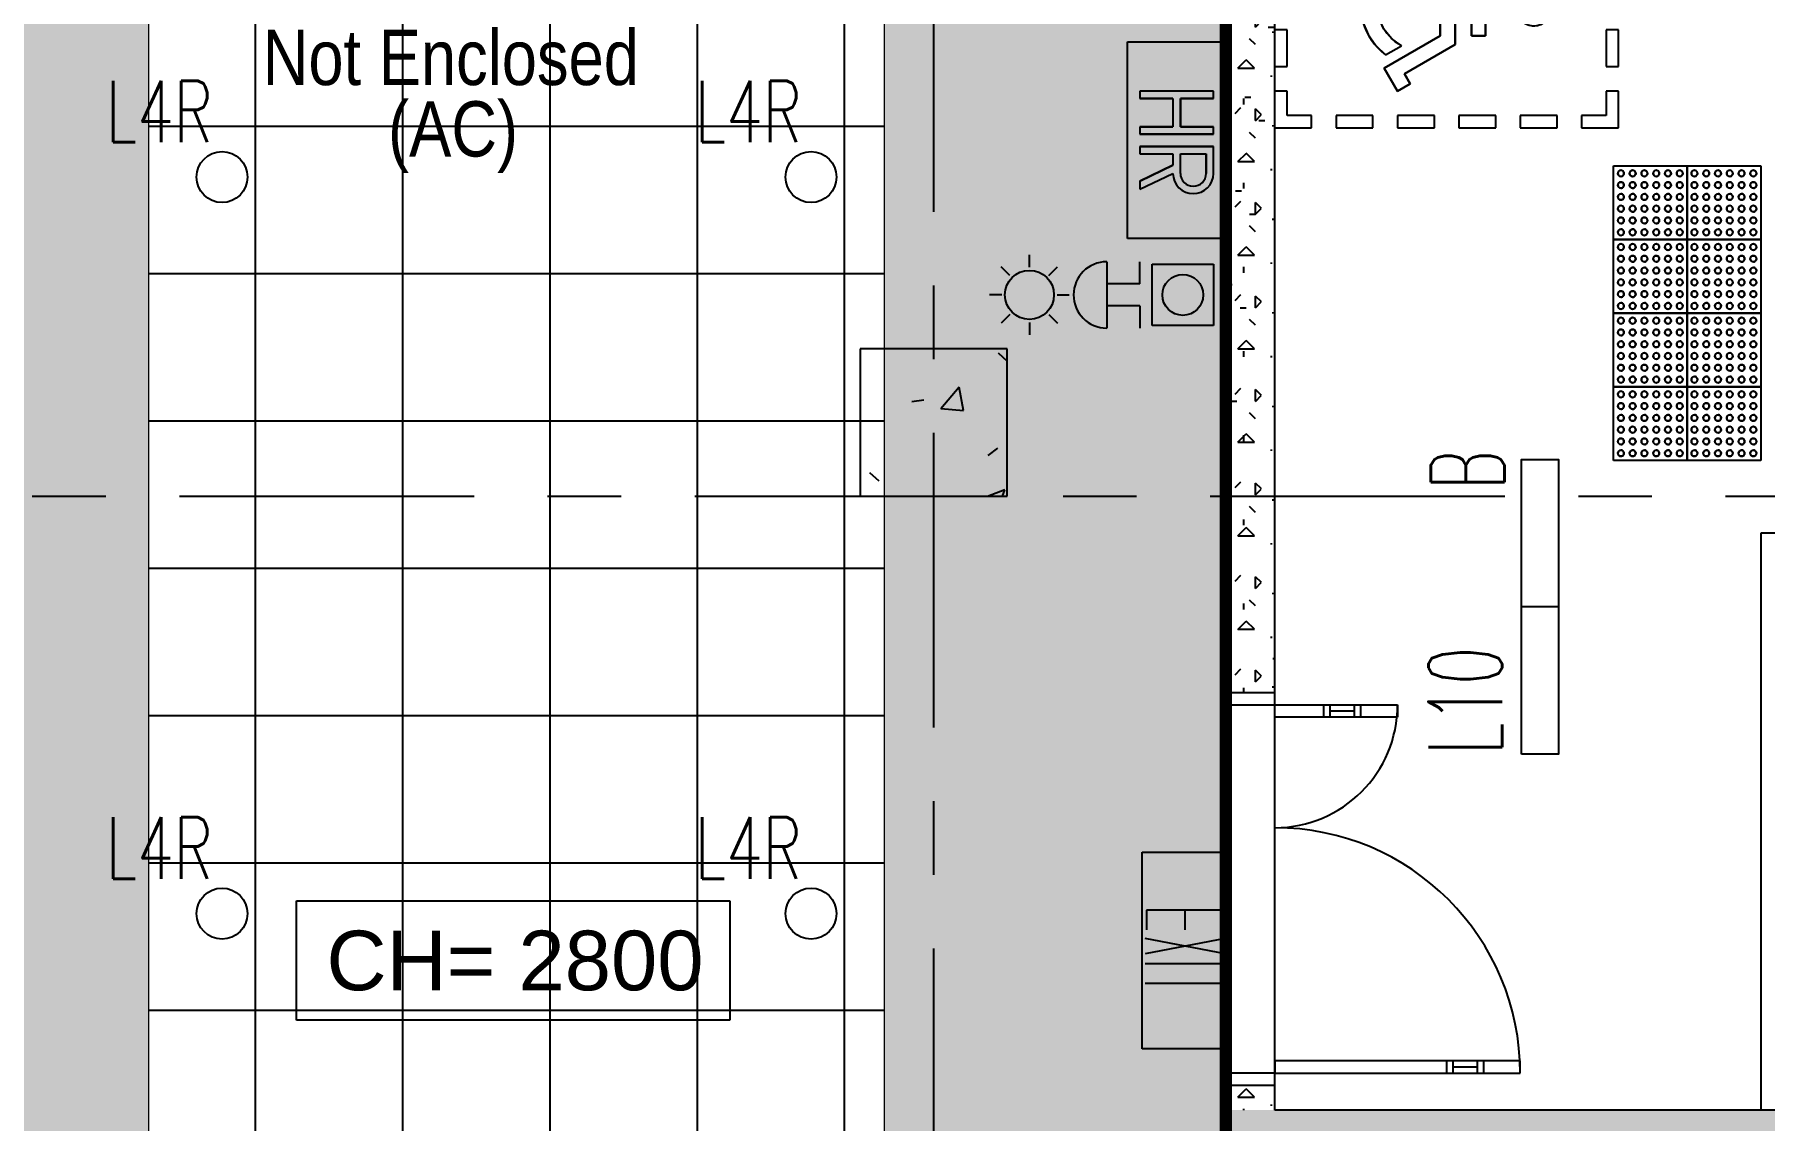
# Model space of a CAD drawing. Header units: millimetres. Extents: x -92759 to 184353, y -15225 to 86714.
# Drawn here: x 75437 to 82486, y 27599 to 32021 of the extents above; entities that cross this region are included whole.
import ezdxf

# ---------------------------------------------------------------- set-up
doc = ezdxf.new("R2010")
doc.units = ezdxf.units.MM
doc.linetypes.add('HIDDEN', pattern=[0.375, 0.25, -0.125])
doc.linetypes.add('IDA - Grid Line', pattern=[2100, 1200, -300, 300, -300])
for name, color, linetype in [('0-1', 9, 'Continuous'), ('0-L10 B', 1, 'Continuous'), ('A-_DOOR----_E-1', 8, 'Continuous'), ('A-_FLOR----_E', 8, 'Continuous'), ('A-_FURT----_E-1', 8, 'Continuous'), ('A-_GENM----_M', 9, 'Continuous'), ('A-_HANR----_E1', 8, 'Continuous'), ('A-_HANR----_E3', 8, 'Continuous'), ('A-_ROOMNAME_A', 8, 'Continuous'), ('A-_WALL----_E', 8, 'Continuous'), ('A-_WALL----_H-1', 9, 'Continuous'), ('A-PATT-CONC', 8, 'Continuous'), ('E-_LIGT----_E-', 3, 'Continuous'), ('E-legend', 1, 'Continuous'), ('HF Text', 7, 'Continuous'), ('S-_COLN----_E', 8, 'Continuous')]:
    doc.layers.add(name, color=color, linetype=linetype)
for name, color, linetype, true_color in [('A-_DETA----_ED-2', 1, 'Continuous', 0xff0000), ('E-_FIREALAM_E-1', 1, 'Continuous', 0xff0000), ('E-_LIGT----_E', 1, 'Continuous', 0xff0000), ('M-_EQPT----_E-1', 1, 'Continuous', 0xff0000), ('S-_ANOTGRID_E-1', 9, 'IDA - Grid Line', 0x808080)]:
    doc.layers.add(name, color=color, linetype=linetype, true_color=true_color)
doc.layers.add('HFI 9MM FPB', color=94, linetype='Continuous', lineweight=5)
doc.styles.add('Arial Narrow_3', font='ARIALN.TTF', dxfattribs={"height": 180})
doc.styles.add('Arial_4', font='arial.ttf', dxfattribs={"height": 1.8})
doc.styles.add('Simplex', font='simplex_.ttf', dxfattribs={"width": 0.7, "height": 450})
doc.styles.add('T3', font='simplex.shx', dxfattribs={"width": 0.7, "height": 300})
pattern_1 = [(0, (-11670.95, 40338.3), (381, 381), [47.625, -333.375]), (90, (-11670.95, 40338.3), (-381, 381), [47.625, -333.375]), (135, (-11623.33, 40338.3), (-381.0004, 3e-14), [67.352, -471.463]), (0, (-11623.33, 40552.6), (381, 381), [47.625, -333.375]), (45, (-11599.5, 40528.8), (0, 381.0004), [33.676, -505.139]), (135, (-11599.5, 40528.8), (-381.0004, 3e-14), [33.676, -505.139]), (0, (-11480.45, 40647.85), (381, 381), [67.352, -313.648]), (45, (-11480.45, 40647.85), (0, 381.0004), [47.625, -491.19]), (135, (-11413.1, 40647.85), (-381.0004, 3e-14), [47.625, -491.19]), (90, (-11409, 40433.54), (-381, 381), [47.625, -333.375]), (45, (-11409, 40433.54), (0, 381.0004), [33.676, -505.139]), (135, (-11385.2, 40457.35), (-381.0004, 3e-14), [33.676, -505.139]), (0, (-11623.33, 40433.54), (381, 381), [23.812, -319.087]), (0, (-11337.58, 40528.8), (381, 381), [23.812, -319.087]), (90, (-11456.64, 40576.4), (-381, 381), [23.812, -319.087]), (135, (-11409, 40362.1), (-381.0004, 3e-14), [33.676, -505.139]), (135, (-11575.7, 40624.04), (-381.0004, 3e-14), [33.676, -505.139]), (45, (-11492.36, 40463.3), (0, 381.0004), [33.676, -505.139]), (90, (-11540, 40385.9), (-381, 381), [5.953, -375.047]), (90, (-11522.12, 40546.65), (-381, 381), [5.953, -375.047]), (90, (-11343.53, 40612.13), (-381, 381), [5.953, -375.047]), (90, (-11337.58, 40409.73), (-381, 381), [5.953, -375.047])]

# ---------------------------------------------------------------- blocks, each defined once
blk = doc.blocks.new('IDA - Rectangle Column - 600W X 600D-V8-BLK8_RHH_2ND STOREY PLAN')
at = {"layer": 'S-_COLN----_E'}
h = blk.add_hatch(dxfattribs=at)
h.set_pattern_fill('FP_15', color=256, style=0, pattern_type=2)
h.set_pattern_definition([(50, (-8070.95, 42638.3), (1093.104, -95.634), [114.3, -1257.3]), (355, (-8071, 42638.3), (-211.457, 1146.34), [91.44, -1005.84]), (100.451, (-7979.9, 42630.3), (881.656, 1050.7), [97.14, -1068.54]), (46.184, (-8071, 42943.1), (1626.475, -252.257), [171.45, -1885.95]), (96.636, (-7935.4, 42922), (1424.416, 1484.565), [145.71, -1602.81]), (351.184, (-8071, 42943.1), (1424.43, 1484.55), [137.16, -1508.76]), (21, (-7918.55, 42866.9), (909.686, -613.591), [114.3, -1257.3]), (326, (-7918.6, 42866.9), (370.812, 1105.13), [91.44, -1005.84]), (71.451, (-7842.7, 42815.8), (1280.503, 491.528), [97.14, -1068.54]), (37.5, (-8070.95, 42638.3), (18.5313, 507.3303), [50.292, -943.356, 50.292, -970.788, -1009.65]), (37.5, (-8070.95, 42638.3), (18.5313, 507.3303), [-2014.728, 50.292, -959.358]), (7.5, (-8070.95, 42638.3), (400.918, 601.0836), [50.292, -531.876, 50.292, -920.496, -384.81]), (7.5, (-8070.95, 42638.3), (400.918, 601.0836), [-1552.956, 50.292, -334.518]), (327.5, (-8410.8, 42638.3), (813.545, -34.3737), [50.292, -330.708, 50.292, -2715.768]), (327.5, (-8410.8, 42638.3), (813.545, -34.3737), [-431.292, -1138.428, 50.292, -1527.048]), (317.5, (-8563.2, 42638.3), (888.775, 152.56), [50.292, -445.008, 50.292, -739.14, -1120.14]), (317.5, (-8563.2, 42638.3), (888.775, 152.56), [-1284.732, 50.292, -1069.848])])
h.paths.add_polyline_path([(300, -300), (300, 300), (-300, 300), (-300, -300)])
for p, q in [((300, 300), (-300, 300)), ((-300, 300), (-300, -300)), ((300, -300), (300, 300)), ((-300, -300), (300, -300))]:
    blk.add_line(p, q, dxfattribs=at)
blk = doc.blocks.new('IDA - F - DoubleUnbalanced - Swing - VP - 1600L X 2200H - FTD-02-VP-10486267-BLK8_RHH_2ND STOREY PLAN')
at = {"layer": 'A-_DOOR----_E-1'}
for p, q in [((1000, 1100), (950, 1100)), ((950, 1100), (950, 100)), ((1000, 100), (1000, 1100)), ((950, 950), (1000, 950)), ((950, 925), (1000, 925)), ((975, 925), (975, 825)), ((950, 825), (1000, 825)), ((950, 800), (1000, 800)), ((-500, 600), (-450, 600)), ((-500, 100), (-500, 600)), ((-450, 600), (-450, 100)), ((-450, 450), (-500, 450)), ((-450, 425), (-500, 425)), ((-475, 425), (-475, 325)), ((-450, 325), (-500, 325)), ((-450, 300), (-500, 300)), ((-500, 100), (-550, 100)), ((-450, 100), (-500, 100)), ((-500, -100), (-500, 100)), ((950, 100), (1000, 100)), ((1050, 100), (1000, 100)), ((1000, 100), (1000, -100)), ((-550, -100), (-500, -100)), ((1000, -100), (1050, -100))]:
    blk.add_line(p, q, dxfattribs=at)
for centre, radius, start, end in [((1000, 100), 1000, 90, 180), ((1000, 100), 1000, 90, 180), ((-500, 100), 500, 360, 90), ((-500, 100), 500, 0, 90)]:
    blk.add_arc(centre, radius, start, end, dxfattribs=at)
blk = doc.blocks.new('IDA - Exit Sign - IDA - Exit Sign - One Side-7541936-BLK8_RHH_2ND STOREY PLAN')
at = {"layer": 'A-_DETA----_ED-2'}
for p, q in [((-163.9, -115.1), (-163.9, -432.5)), ((-83.9, -115.1), (-163.9, -115.1)), ((-48.9, -112.8), (14, -437.8)), ((14, -112.8), (-48.9, -437.8)), ((55.1, -112.8), (55.1, -437.8)), ((185.1, -115.3), (85.1, -115.3)), ((135.1, -115.3), (135.1, -437.8)), ((-83.9, -275), (-163.9, -275)), ((-163.9, -432.5), (-83.9, -432.5))]:
    blk.add_line(p, q, dxfattribs=at)
at = {"layer": 'E-_LIGT----_E'}
for p, q in [((-400, -450), (-400, -100)), ((-400, -100), (400, -100)), ((400, -100), (400, -450)), ((400, -450), (-400, -450))]:
    blk.add_line(p, q, dxfattribs=at)
blk = doc.blocks.new('Railing - Railing-7720051-BLK8_RHH_2ND STOREY PLAN')
at = {"layer": 'A-_HANR----_E3'}
for p, q in [((11441, -43088.3), (11441, -45438.3)), ((11741, -43088.3), (11441, -43088.3)), ((14171, -43088.3), (11741, -43088.3)), ((17141, -43088.3), (14321, -43088.3)), ((17141, -43123.3), (16140.3, -43123.3)), ((17241, -43088.3), (17141, -43088.3)), ((17206, -43123.3), (17141, -43123.3)), ((17206, -43553.3), (17206, -43123.3)), ((17241, -43588.3), (17241, -43088.3)), ((11541, -43188.3), (11541, -45438.3)), ((11741, -43188.3), (11541, -43188.3)), ((17141, -43188.3), (11741, -43188.3)), ((17141, -43153.3), (16140.3, -43153.3)), ((17176, -43153.3), (17141, -43153.3)), ((17141, -43488.3), (17141, -43188.3)), ((17176, -43523.3), (17176, -43153.3)), ((11741, -43488.3), (16841, -43488.3)), ((11741, -43523.3), (11741, -43488.3)), ((16841, -43488.3), (17141, -43488.3)), ((11741, -43523.3), (16841, -43523.3)), ((11741, -43553.3), (11741, -43523.3)), ((11741, -43588.3), (11741, -43553.3)), ((11741, -43553.3), (16841, -43553.3)), ((16841, -43523.3), (17176, -43523.3)), ((16841, -43553.3), (17206, -43553.3)), ((11741, -43588.3), (16841, -43588.3)), ((16841, -43588.3), (17241, -43588.3))]:
    blk.add_line(p, q, dxfattribs=at)
blk = doc.blocks.new('IDA - PWD - IDA - PWD-7851715-BLK8_RHH_2ND STOREY PLAN')
at = {"layer": 'A-_GENM----_M'}
for p, q in [((150, 1400), (0, 1400)), ((150, 1400), (0, 1400)), ((50, 1350), (150, 1350)), ((50, 1250), (50, 1350)), ((50, 1350), (150, 1350)), ((50, 1250), (50, 1350)), ((150, 1350), (150, 1400)), ((150, 1350), (150, 1400)), ((250, 1400), (250, 1350)), ((400, 1400), (250, 1400)), ((400, 1400), (250, 1400)), ((250, 1400), (250, 1350)), ((250, 1350), (400, 1350)), ((250, 1350), (400, 1350)), ((400, 1350), (400, 1400)), ((400, 1350), (400, 1400)), ((500, 1400), (500, 1350)), ((650, 1400), (500, 1400)), ((650, 1400), (500, 1400)), ((500, 1400), (500, 1350)), ((500, 1350), (650, 1350)), ((500, 1350), (650, 1350)), ((650, 1350), (650, 1400)), ((650, 1350), (650, 1400)), ((750, 1400), (750, 1350)), ((900, 1400), (750, 1400)), ((900, 1400), (750, 1400)), ((750, 1400), (750, 1350)), ((750, 1350), (850, 1350)), ((750, 1350), (850, 1350)), ((850, 1350), (850, 1250)), ((850, 1350), (850, 1250)), ((900, 1250), (900, 1400)), ((900, 1250), (900, 1400)), ((0, 1250), (50, 1250)), ((0, 1250), (50, 1250)), ((850, 1250), (900, 1250)), ((850, 1250), (900, 1250)), ((50, 1150), (0, 1150)), ((50, 1150), (0, 1150)), ((50, 1000), (50, 1150)), ((50, 1000), (50, 1150)), ((850, 1150), (850, 1000)), ((900, 1150), (850, 1150)), ((900, 1150), (850, 1150)), ((850, 1150), (850, 1000)), ((900, 1000), (900, 1150)), ((900, 1000), (900, 1150)), ((0, 1000), (50, 1000)), ((0, 1000), (50, 1000)), ((360, 673.2), (360, 1016.7)), ((360, 1016.7), (360, 673.2)), ((413.4, 987.2), (413.4, 858.1)), ((413.4, 858.1), (413.4, 987.2)), ((850, 1000), (900, 1000)), ((850, 1000), (900, 1000)), ((50, 900), (0, 900)), ((50, 900), (0, 900)), ((50, 750), (50, 900)), ((50, 750), (50, 900)), ((324.3, 790.2), (324.3, 860.8)), ((324.3, 790.2), (324.3, 860.8)), ((413.4, 858.1), (524.4, 858.1)), ((524.4, 858.1), (413.4, 858.1)), ((524.4, 858.1), (524.4, 801.9)), ((524.4, 801.9), (524.4, 858.1)), ((850, 900), (850, 750)), ((900, 900), (850, 900)), ((900, 900), (850, 900)), ((850, 900), (850, 750)), ((900, 750), (900, 900)), ((900, 750), (900, 900)), ((413.4, 801.9), (413.4, 734.8)), ((524.4, 801.9), (413.4, 801.9)), ((413.4, 734.8), (413.4, 801.9)), ((413.4, 801.9), (524.4, 801.9)), ((0, 750), (50, 750)), ((0, 750), (50, 750)), ((413.4, 734.8), (560.5, 734.8)), ((560.5, 734.8), (413.4, 734.8)), ((560.5, 734.8), (679.7, 528.4)), ((679.7, 528.4), (560.5, 734.8)), ((850, 750), (900, 750)), ((850, 750), (900, 750)), ((50, 650), (0, 650)), ((50, 650), (0, 650)), ((50, 500), (50, 650)), ((50, 500), (50, 650)), ((525.4, 673.2), (360, 673.2)), ((360, 673.2), (525.4, 673.2)), ((656.9, 445.5), (525.4, 673.2)), ((525.4, 673.2), (656.9, 445.5)), ((850, 650), (850, 500)), ((900, 650), (850, 650)), ((900, 650), (850, 650)), ((850, 650), (850, 500)), ((900, 500), (900, 650)), ((900, 500), (900, 650)), ((0, 500), (50, 500)), ((0, 500), (50, 500)), ((602.5, 451.1), (565, 516)), ((602.5, 451.1), (565, 516)), ((750.2, 499.4), (656.9, 445.5)), ((656.9, 445.5), (750.2, 499.4)), ((679.7, 528.4), (720, 551.6)), ((720, 551.6), (679.7, 528.4)), ((720, 551.6), (750.2, 499.4)), ((750.2, 499.4), (720, 551.6)), ((850, 500), (900, 500)), ((850, 500), (900, 500)), ((50, 400), (0, 400)), ((50, 400), (0, 400)), ((50, 250), (50, 400)), ((50, 250), (50, 400)), ((850, 400), (850, 250)), ((900, 400), (850, 400)), ((900, 400), (850, 400)), ((850, 400), (850, 250)), ((900, 250), (900, 400)), ((900, 250), (900, 400)), ((0, 250), (50, 250)), ((0, 250), (50, 250)), ((850, 250), (900, 250)), ((850, 250), (900, 250)), ((50, 150), (0, 150)), ((50, 150), (0, 150)), ((50, 50), (50, 150)), ((50, 50), (50, 150)), ((850, 150), (850, 50)), ((900, 150), (850, 150)), ((900, 150), (850, 150)), ((850, 150), (850, 50)), ((900, 0), (900, 150)), ((900, 0), (900, 150)), ((150, 50), (50, 50)), ((150, 50), (50, 50)), ((150, 0), (150, 50)), ((150, 0), (150, 50)), ((250, 50), (250, 0)), ((400, 50), (250, 50)), ((400, 50), (250, 50)), ((250, 50), (250, 0)), ((400, 0), (400, 50)), ((400, 0), (400, 50)), ((500, 50), (500, 0)), ((650, 50), (500, 50)), ((650, 50), (500, 50)), ((500, 50), (500, 0)), ((650, 0), (650, 50)), ((650, 0), (650, 50)), ((750, 50), (750, 0)), ((850, 50), (750, 50)), ((850, 50), (750, 50)), ((750, 50), (750, 0))]:
    blk.add_line(p, q, dxfattribs=at)
at = {"layer": 'A-_GENM----_M', "flags": 128}
for points in [[(413.4, 987.2), (430.7, 988.7), (447, 994.5), (461.3, 1004.3), (472.7, 1017.3), (480.5, 1032.8), (484.1, 1049.8), (483.3, 1067.1), (478.1, 1083.7), (469, 1098.4), (456.4, 1110.3), (441.2, 1118.7), (424.4, 1123), (407.1, 1122.9), (390.3, 1118.4), (375.3, 1109.8), (362.8, 1097.8), (353.8, 1082.9), (348.9, 1066.3), (348.3, 1049), (352, 1032.1), (360, 1016.7)], [(324.3, 860.8), (273.4, 840.5), (227.9, 810), (189.7, 770.7), (160.6, 724.3), (141.8, 672.8), (134.1, 618.5), (138, 563.9), (153.2, 511.2), (179, 462.9), (214.4, 421), (257.7, 387.5), (307.1, 363.7), (360.4, 350.8), (415.1, 349.2), (469, 359.2), (519.7, 380.2), (564.8, 411.2), (602.5, 451.1)], [(565, 516), (535.8, 476), (497.4, 444.8), (452.4, 424.2), (403.7, 415.7), (354.4, 419.8), (307.7, 436.3), (266.7, 464), (234.1, 501.2), (211.9, 545.4), (201.6, 593.8), (204, 643.3), (218.7, 690.5), (244.9, 732.5), (280.9, 766.4), (324.3, 790.2)]]:
    blk.add_lwpolyline(points, dxfattribs=at)
at = {"layer": 'A-_GENM----_M'}
for centre, major_axis, start_param, end_param in [((416.1, 1055.3), (68.2, 0), 4.672182, 10.027112), ((395, 609.5), (261, 0), 1.844878, 5.631019), ((395, 609.5), (194, 0), 1.943578, 5.780313)]:
    blk.add_ellipse(centre, major_axis=major_axis, ratio=1, start_param=start_param, end_param=end_param, dxfattribs=at)
blk = doc.blocks.new('IDA_Tactile_2_Rows - 2x4-7790566-BLK8_RHH_2ND STOREY PLAN')
at = {"layer": 'A-_GENM----_M'}
for p, q in [((0, 300), (0, 600)), ((0, 600), (300, 600)), ((300, 300), (300, 600)), ((300, 600), (600, 600)), ((300, 600), (300, 300)), ((600, 300), (600, 600)), ((600, 600), (900, 600)), ((600, 600), (600, 300)), ((900, 300), (900, 600)), ((900, 600), (1200, 600)), ((900, 600), (900, 300)), ((1200, 600), (1200, 300)), ((300, 300), (0, 300)), ((0, 0), (0, 300)), ((0, 300), (300, 300)), ((600, 300), (300, 300)), ((300, 0), (300, 300)), ((300, 300), (600, 300)), ((300, 300), (300, 0)), ((900, 300), (600, 300)), ((600, 0), (600, 300)), ((600, 300), (900, 300)), ((600, 300), (600, 0)), ((1200, 300), (900, 300)), ((900, 0), (900, 300)), ((900, 300), (1200, 300)), ((900, 300), (900, 0)), ((1200, 300), (1200, 0)), ((300, 0), (0, 0)), ((600, 0), (300, 0)), ((900, 0), (600, 0)), ((1200, 0), (900, 0))]:
    blk.add_line(p, q, dxfattribs=at)
for centre in [(30, 570), (30, 570), (78, 570), (78, 570), (126, 570), (126, 570), (174, 570), (174, 570), (222, 570), (222, 570), (270, 570), (270, 570), (330, 570), (330, 570), (378, 570), (378, 570), (426, 570), (426, 570), (474, 570), (474, 570), (522, 570), (522, 570), (570, 570), (570, 570), (630, 570), (630, 570), (678, 570), (678, 570), (726, 570), (726, 570), (774, 570), (774, 570), (822, 570), (822, 570), (870, 570), (870, 570), (930, 570), (930, 570), (978, 570), (978, 570), (1026, 570), (1026, 570), (1074, 570), (1074, 570), (1122, 570), (1122, 570), (1170, 570), (1170, 570), (30, 522), (30, 522), (78, 522), (78, 522), (126, 522), (126, 522), (174, 522), (174, 522), (222, 522), (222, 522), (270, 522), (270, 522), (330, 522), (330, 522), (378, 522), (378, 522), (426, 522), (426, 522), (474, 522), (474, 522), (522, 522), (522, 522), (570, 522), (570, 522), (630, 522), (630, 522), (678, 522), (678, 522), (726, 522), (726, 522), (774, 522), (774, 522), (822, 522), (822, 522), (870, 522), (870, 522), (930, 522), (930, 522), (978, 522), (978, 522), (1026, 522), (1026, 522), (1074, 522), (1074, 522), (1122, 522), (1122, 522), (1170, 522), (1170, 522), (30, 474), (30, 474), (30, 426), (30, 426), (78, 474), (78, 474), (78, 426), (78, 426), (126, 474), (126, 474), (126, 426), (126, 426), (174, 474), (174, 474), (174, 426), (174, 426), (222, 474), (222, 474), (222, 426), (222, 426), (270, 474), (270, 474), (270, 426), (270, 426), (330, 474), (330, 474), (330, 426), (330, 426), (378, 474), (378, 474), (378, 426), (378, 426), (426, 474), (426, 474), (426, 426), (426, 426), (474, 474), (474, 474), (474, 426), (474, 426), (522, 474), (522, 474), (522, 426), (522, 426), (570, 474), (570, 474), (570, 426), (570, 426), (630, 474), (630, 474), (630, 426), (630, 426), (678, 474), (678, 474), (678, 426), (678, 426), (726, 474), (726, 474), (726, 426), (726, 426), (774, 474), (774, 474), (774, 426), (774, 426), (822, 474), (822, 474), (822, 426), (822, 426), (870, 474), (870, 474), (870, 426), (870, 426), (930, 474), (930, 474), (930, 426), (930, 426), (978, 474), (978, 474), (978, 426), (978, 426), (1026, 474), (1026, 474), (1026, 426), (1026, 426), (1074, 474), (1074, 474), (1074, 426), (1074, 426), (1122, 474), (1122, 474), (1122, 426), (1122, 426), (1170, 474), (1170, 474), (1170, 426), (1170, 426), (30, 378), (30, 378), (78, 378), (78, 378), (126, 378), (126, 378), (174, 378), (174, 378), (222, 378), (222, 378), (270, 378), (270, 378), (330, 378), (330, 378), (378, 378), (378, 378), (426, 378), (426, 378), (474, 378), (474, 378), (522, 378), (522, 378), (570, 378), (570, 378), (630, 378), (630, 378), (678, 378), (678, 378), (726, 378), (726, 378), (774, 378), (774, 378), (822, 378), (822, 378), (870, 378), (870, 378), (930, 378), (930, 378), (978, 378), (978, 378), (1026, 378), (1026, 378), (1074, 378), (1074, 378), (1122, 378), (1122, 378), (1170, 378), (1170, 378), (30, 330), (30, 330), (30, 270), (30, 270), (78, 330), (78, 330), (78, 270), (78, 270), (126, 330), (126, 330), (126, 270), (126, 270), (174, 330), (174, 330), (174, 270), (174, 270), (222, 330), (222, 330), (222, 270), (222, 270), (270, 330), (270, 330), (270, 270), (270, 270), (330, 330), (330, 330), (330, 270), (330, 270), (378, 330), (378, 330), (378, 270), (378, 270), (426, 330), (426, 330), (426, 270), (426, 270), (474, 330), (474, 330), (474, 270), (474, 270), (522, 330), (522, 330), (522, 270), (522, 270), (570, 330), (570, 330), (570, 270), (570, 270), (630, 330), (630, 330), (630, 270), (630, 270), (678, 330), (678, 330), (678, 270), (678, 270), (726, 330), (726, 330), (726, 270), (726, 270), (774, 330), (774, 330), (774, 270), (774, 270), (822, 330), (822, 330), (822, 270), (822, 270), (870, 330), (870, 330), (870, 270), (870, 270), (930, 330), (930, 330), (930, 270), (930, 270), (978, 330), (978, 330), (978, 270), (978, 270), (1026, 330), (1026, 330), (1026, 270), (1026, 270), (1074, 330), (1074, 330), (1074, 270), (1074, 270), (1122, 330), (1122, 330), (1122, 270), (1122, 270), (1170, 330), (1170, 330), (1170, 270), (1170, 270), (30, 222), (30, 222), (78, 222), (78, 222), (126, 222), (126, 222), (174, 222), (174, 222), (222, 222), (222, 222), (270, 222), (270, 222), (330, 222), (330, 222), (378, 222), (378, 222), (426, 222), (426, 222), (474, 222), (474, 222), (522, 222), (522, 222), (570, 222), (570, 222), (630, 222), (630, 222), (678, 222), (678, 222), (726, 222), (726, 222), (774, 222), (774, 222), (822, 222), (822, 222), (870, 222), (870, 222), (930, 222), (930, 222), (978, 222), (978, 222), (1026, 222), (1026, 222), (1074, 222), (1074, 222), (1122, 222), (1122, 222), (1170, 222), (1170, 222), (30, 174), (30, 174), (78, 174), (78, 174), (126, 174), (126, 174), (174, 174), (174, 174), (222, 174), (222, 174), (270, 174), (270, 174), (330, 174), (330, 174), (378, 174), (378, 174), (426, 174), (426, 174), (474, 174), (474, 174), (522, 174), (522, 174), (570, 174), (570, 174), (630, 174), (630, 174), (678, 174), (678, 174), (726, 174), (726, 174), (774, 174), (774, 174), (822, 174), (822, 174), (870, 174), (870, 174), (930, 174), (930, 174), (978, 174), (978, 174), (1026, 174), (1026, 174), (1074, 174), (1074, 174), (1122, 174), (1122, 174), (1170, 174), (1170, 174), (30, 126), (30, 126), (30, 78), (30, 78), (78, 126), (78, 126), (78, 78), (78, 78), (126, 126), (126, 126), (126, 78), (126, 78), (174, 126), (174, 126), (174, 78), (174, 78), (222, 126), (222, 126), (222, 78), (222, 78), (270, 126), (270, 126), (270, 78), (270, 78), (330, 126), (330, 126), (330, 78), (330, 78), (378, 126), (378, 126), (378, 78), (378, 78), (426, 126), (426, 126), (426, 78), (426, 78), (474, 126), (474, 126), (474, 78), (474, 78), (522, 126), (522, 126), (522, 78), (522, 78), (570, 126), (570, 126), (570, 78), (570, 78), (630, 126), (630, 126), (630, 78), (630, 78), (678, 126), (678, 126), (678, 78), (678, 78), (726, 126), (726, 126), (726, 78), (726, 78), (774, 126), (774, 126), (774, 78), (774, 78), (822, 126), (822, 126), (822, 78), (822, 78), (870, 126), (870, 126), (870, 78), (870, 78), (930, 126), (930, 126), (930, 78), (930, 78), (978, 126), (978, 126), (978, 78), (978, 78), (1026, 126), (1026, 126), (1026, 78), (1026, 78), (1074, 126), (1074, 126), (1074, 78), (1074, 78), (1122, 126), (1122, 126), (1122, 78), (1122, 78), (1170, 126), (1170, 126), (1170, 78), (1170, 78), (30, 30), (30, 30), (78, 30), (78, 30), (126, 30), (126, 30), (174, 30), (174, 30), (222, 30), (222, 30), (270, 30), (270, 30), (330, 30), (330, 30), (378, 30), (378, 30), (426, 30), (426, 30), (474, 30), (474, 30), (522, 30), (522, 30), (570, 30), (570, 30), (630, 30), (630, 30), (678, 30), (678, 30), (726, 30), (726, 30), (774, 30), (774, 30), (822, 30), (822, 30), (870, 30), (870, 30), (930, 30), (930, 30), (978, 30), (978, 30), (1026, 30), (1026, 30), (1074, 30), (1074, 30), (1122, 30), (1122, 30), (1170, 30), (1170, 30)]:
    blk.add_circle(centre, 12.5, dxfattribs=at)
for centre, start, end in [((30, 570), 360, 180), ((30, 570), 180, 0), ((78, 570), 360, 180), ((78, 570), 180, 360), ((126, 570), 360, 180), ((126, 570), 180, 360), ((174, 570), 360, 180), ((174, 570), 180, 360), ((222, 570), 360, 180), ((222, 570), 180, 360), ((270, 570), 0, 180), ((270, 570), 180, 360), ((330, 570), 0, 180), ((330, 570), 180, 0), ((378, 570), 0, 180), ((378, 570), 180, 360), ((426, 570), 0, 180), ((426, 570), 180, 360), ((474, 570), 0, 180), ((474, 570), 180, 360), ((522, 570), 0, 180), ((522, 570), 180, 360), ((570, 570), 0, 180), ((570, 570), 180, 360), ((630, 570), 0, 180), ((630, 570), 180, 0), ((678, 570), 0, 180), ((678, 570), 180, 360), ((726, 570), 0, 180), ((726, 570), 180, 360), ((774, 570), 0, 180), ((774, 570), 180, 360), ((822, 570), 0, 180), ((822, 570), 180, 360), ((870, 570), 0, 180), ((870, 570), 180, 360), ((930, 570), 0, 180), ((930, 570), 180, 0), ((978, 570), 0, 180), ((978, 570), 180, 360), ((1026, 570), 0, 180), ((1026, 570), 180, 360), ((1074, 570), 0, 180), ((1074, 570), 180, 360), ((1122, 570), 0, 180), ((1122, 570), 180, 360), ((1170, 570), 0, 180), ((1170, 570), 180, 360), ((30, 522), 360, 180), ((30, 522), 180, 360), ((78, 522), 360, 180), ((78, 522), 180, 0), ((126, 522), 360, 180), ((126, 522), 180, 360), ((174, 522), 360, 180), ((174, 522), 180, 0), ((222, 522), 360, 180), ((222, 522), 180, 0), ((270, 522), 0, 180), ((270, 522), 180, 360), ((330, 522), 0, 180), ((330, 522), 180, 360), ((378, 522), 0, 180), ((378, 522), 180, 0), ((426, 522), 0, 180), ((426, 522), 180, 360), ((474, 522), 0, 180), ((474, 522), 180, 0), ((522, 522), 0, 180), ((522, 522), 180, 0), ((570, 522), 0, 180), ((570, 522), 180, 360), ((630, 522), 0, 180), ((630, 522), 180, 360), ((678, 522), 0, 180), ((678, 522), 180, 0), ((726, 522), 0, 180), ((726, 522), 180, 360), ((774, 522), 0, 180), ((774, 522), 180, 0), ((822, 522), 0, 180), ((822, 522), 180, 0), ((870, 522), 0, 180), ((870, 522), 180, 360), ((930, 522), 0, 180), ((930, 522), 180, 360), ((978, 522), 0, 180), ((978, 522), 180, 0), ((1026, 522), 0, 180), ((1026, 522), 180, 360), ((1074, 522), 0, 180), ((1074, 522), 180, 0), ((1122, 522), 0, 180), ((1122, 522), 180, 0), ((1170, 522), 0, 180), ((1170, 522), 180, 360), ((30, 474), 360, 180), ((30, 474), 180, 360), ((30, 426), 360, 180), ((30, 426), 180, 360), ((78, 474), 360, 180), ((78, 474), 180, 360), ((78, 426), 360, 180), ((78, 426), 180, 360), ((126, 474), 360, 180), ((126, 474), 180, 360), ((126, 426), 360, 180), ((126, 426), 180, 360), ((174, 474), 360, 180), ((174, 474), 180, 360), ((174, 426), 360, 180), ((174, 426), 180, 360), ((222, 474), 360, 180), ((222, 474), 180, 360), ((222, 426), 360, 180), ((222, 426), 180, 360), ((270, 474), 0, 180), ((270, 474), 180, 360), ((270, 426), 360, 180), ((270, 426), 180, 360), ((330, 474), 0, 180), ((330, 474), 180, 360), ((330, 426), 0, 180), ((330, 426), 180, 360), ((378, 474), 0, 180), ((378, 474), 180, 360), ((378, 426), 0, 180), ((378, 426), 180, 360), ((426, 474), 0, 180), ((426, 474), 180, 360), ((426, 426), 0, 180), ((426, 426), 180, 360), ((474, 474), 0, 180), ((474, 474), 180, 360), ((474, 426), 0, 180), ((474, 426), 180, 360), ((522, 474), 0, 180), ((522, 474), 180, 360), ((522, 426), 0, 180), ((522, 426), 180, 360), ((570, 474), 0, 180), ((570, 474), 180, 360), ((570, 426), 0, 180), ((570, 426), 180, 360), ((630, 474), 0, 180), ((630, 474), 180, 360), ((630, 426), 0, 180), ((630, 426), 180, 360), ((678, 474), 0, 180), ((678, 474), 180, 360), ((678, 426), 0, 180), ((678, 426), 180, 360), ((726, 474), 0, 180), ((726, 474), 180, 360), ((726, 426), 0, 180), ((726, 426), 180, 360), ((774, 474), 0, 180), ((774, 474), 180, 360), ((774, 426), 0, 180), ((774, 426), 180, 360), ((822, 474), 0, 180), ((822, 474), 180, 360), ((822, 426), 0, 180), ((822, 426), 180, 360), ((870, 474), 0, 180), ((870, 474), 180, 360), ((870, 426), 0, 180), ((870, 426), 180, 360), ((930, 474), 0, 180), ((930, 474), 180, 360), ((930, 426), 0, 180), ((930, 426), 180, 360), ((978, 474), 0, 180), ((978, 474), 180, 360), ((978, 426), 0, 180), ((978, 426), 180, 360), ((1026, 474), 0, 180), ((1026, 474), 180, 360), ((1026, 426), 0, 180), ((1026, 426), 180, 360), ((1074, 474), 0, 180), ((1074, 474), 180, 360), ((1074, 426), 0, 180), ((1074, 426), 180, 360), ((1122, 474), 0, 180), ((1122, 474), 180, 360), ((1122, 426), 0, 180), ((1122, 426), 180, 360), ((1170, 474), 0, 180), ((1170, 474), 180, 360), ((1170, 426), 0, 180), ((1170, 426), 180, 360), ((30, 378), 360, 180), ((30, 378), 180, 360), ((78, 378), 360, 180), ((78, 378), 180, 360), ((126, 378), 360, 180), ((126, 378), 180, 360), ((174, 378), 360, 180), ((174, 378), 180, 360), ((222, 378), 360, 180), ((222, 378), 180, 360), ((270, 378), 360, 180), ((270, 378), 180, 360), ((330, 378), 0, 180), ((330, 378), 180, 360), ((378, 378), 0, 180), ((378, 378), 180, 360), ((426, 378), 0, 180), ((426, 378), 180, 360), ((474, 378), 0, 180), ((474, 378), 180, 360), ((522, 378), 0, 180), ((522, 378), 180, 360), ((570, 378), 0, 180), ((570, 378), 180, 360), ((630, 378), 0, 180), ((630, 378), 180, 360), ((678, 378), 0, 180), ((678, 378), 180, 360), ((726, 378), 0, 180), ((726, 378), 180, 360), ((774, 378), 0, 180), ((774, 378), 180, 360), ((822, 378), 0, 180), ((822, 378), 180, 360), ((870, 378), 0, 180), ((870, 378), 180, 360), ((930, 378), 0, 180), ((930, 378), 180, 360), ((978, 378), 0, 180), ((978, 378), 180, 360), ((1026, 378), 0, 180), ((1026, 378), 180, 360), ((1074, 378), 0, 180), ((1074, 378), 180, 360), ((1122, 378), 0, 180), ((1122, 378), 180, 360), ((1170, 378), 0, 180), ((1170, 378), 180, 360), ((30, 330), 360, 180), ((30, 330), 180, 360), ((30, 270), 360, 180), ((78, 330), 360, 180), ((78, 330), 180, 360), ((78, 270), 360, 180), ((126, 330), 360, 180), ((126, 330), 180, 360), ((126, 270), 360, 180), ((174, 330), 360, 180), ((174, 330), 180, 360), ((174, 270), 360, 180), ((222, 330), 360, 180), ((222, 330), 180, 360), ((222, 270), 360, 180), ((270, 330), 0, 180), ((270, 330), 180, 360), ((270, 270), 360, 180), ((330, 330), 0, 180), ((330, 330), 180, 360), ((330, 270), 0, 180), ((378, 330), 0, 180), ((378, 330), 180, 360), ((378, 270), 0, 180), ((426, 330), 0, 180), ((426, 330), 180, 360), ((426, 270), 0, 180), ((474, 330), 0, 180), ((474, 330), 180, 360), ((474, 270), 0, 180), ((522, 330), 0, 180), ((522, 330), 180, 360), ((522, 270), 0, 180), ((570, 330), 0, 180), ((570, 330), 180, 360), ((570, 270), 0, 180), ((630, 330), 0, 180), ((630, 330), 180, 360), ((630, 270), 0, 180), ((678, 330), 0, 180), ((678, 330), 180, 360), ((678, 270), 0, 180), ((726, 330), 0, 180), ((726, 330), 180, 360), ((726, 270), 0, 180), ((774, 330), 0, 180), ((774, 330), 180, 360), ((774, 270), 0, 180), ((822, 330), 0, 180), ((822, 330), 180, 360), ((822, 270), 0, 180), ((870, 330), 0, 180), ((870, 330), 180, 360), ((870, 270), 0, 180), ((930, 330), 0, 180), ((930, 330), 180, 360), ((930, 270), 0, 180), ((978, 330), 0, 180), ((978, 330), 180, 360), ((978, 270), 0, 180), ((1026, 330), 0, 180), ((1026, 330), 180, 360), ((1026, 270), 0, 180), ((1074, 330), 0, 180), ((1074, 330), 180, 360), ((1074, 270), 0, 180), ((1122, 330), 0, 180), ((1122, 330), 180, 360), ((1122, 270), 0, 180), ((1170, 330), 0, 180), ((1170, 330), 180, 360), ((1170, 270), 0, 180), ((30, 270), 180, 360), ((30, 222), 360, 180), ((30, 222), 180, 360), ((78, 270), 180, 360), ((78, 222), 360, 180), ((78, 222), 180, 360), ((126, 270), 180, 360), ((126, 222), 360, 180), ((126, 222), 180, 360), ((174, 270), 180, 360), ((174, 222), 360, 180), ((174, 222), 180, 360), ((222, 270), 180, 360), ((222, 222), 360, 180), ((222, 222), 180, 360), ((270, 270), 180, 360), ((270, 222), 360, 180), ((270, 222), 180, 360), ((330, 270), 180, 360), ((330, 222), 0, 180), ((330, 222), 180, 360), ((378, 270), 180, 360), ((378, 222), 0, 180), ((378, 222), 180, 360), ((426, 270), 180, 360), ((426, 222), 0, 180), ((426, 222), 180, 360), ((474, 270), 180, 360), ((474, 222), 0, 180), ((474, 222), 180, 360), ((522, 270), 180, 360), ((522, 222), 0, 180), ((522, 222), 180, 360), ((570, 270), 180, 360), ((570, 222), 0, 180), ((570, 222), 180, 360), ((630, 270), 180, 360), ((630, 222), 0, 180), ((630, 222), 180, 360), ((678, 270), 180, 360), ((678, 222), 0, 180), ((678, 222), 180, 360), ((726, 270), 180, 360), ((726, 222), 0, 180), ((726, 222), 180, 360), ((774, 270), 180, 360), ((774, 222), 0, 180), ((774, 222), 180, 360), ((822, 270), 180, 360), ((822, 222), 0, 180), ((822, 222), 180, 360), ((870, 270), 180, 360), ((870, 222), 0, 180), ((870, 222), 180, 360), ((930, 270), 180, 360), ((930, 222), 0, 180), ((930, 222), 180, 360), ((978, 270), 180, 360), ((978, 222), 0, 180), ((978, 222), 180, 360), ((1026, 270), 180, 360), ((1026, 222), 0, 180), ((1026, 222), 180, 360), ((1074, 270), 180, 360), ((1074, 222), 0, 180), ((1074, 222), 180, 360), ((1122, 270), 180, 360), ((1122, 222), 0, 180), ((1122, 222), 180, 360), ((1170, 270), 180, 360), ((1170, 222), 0, 180), ((1170, 222), 180, 360), ((30, 174), 360, 180), ((30, 174), 180, 360), ((78, 174), 360, 180), ((78, 174), 180, 360), ((126, 174), 360, 180), ((126, 174), 180, 360), ((174, 174), 360, 180), ((174, 174), 180, 360), ((222, 174), 360, 180), ((222, 174), 180, 360), ((270, 174), 360, 180), ((270, 174), 180, 360), ((330, 174), 0, 180), ((330, 174), 180, 360), ((378, 174), 0, 180), ((378, 174), 180, 360), ((426, 174), 0, 180), ((426, 174), 180, 360), ((474, 174), 0, 180), ((474, 174), 180, 360), ((522, 174), 0, 180), ((522, 174), 180, 360), ((570, 174), 0, 180), ((570, 174), 180, 360), ((630, 174), 0, 180), ((630, 174), 180, 360), ((678, 174), 0, 180), ((678, 174), 180, 360), ((726, 174), 0, 180), ((726, 174), 180, 360), ((774, 174), 0, 180), ((774, 174), 180, 360), ((822, 174), 0, 180), ((822, 174), 180, 360), ((870, 174), 0, 180), ((870, 174), 180, 360), ((930, 174), 0, 180), ((930, 174), 180, 360), ((978, 174), 0, 180), ((978, 174), 180, 360), ((1026, 174), 0, 180), ((1026, 174), 180, 360), ((1074, 174), 0, 180), ((1074, 174), 180, 360), ((1122, 174), 0, 180), ((1122, 174), 180, 360), ((1170, 174), 0, 180), ((1170, 174), 180, 360), ((30, 126), 360, 180), ((30, 126), 180, 360), ((30, 78), 360, 180), ((30, 78), 180, 360), ((78, 126), 360, 180), ((78, 126), 180, 360), ((78, 78), 360, 180), ((78, 78), 180, 360), ((126, 126), 360, 180), ((126, 126), 180, 360), ((126, 78), 360, 180), ((126, 78), 180, 360), ((174, 126), 360, 180), ((174, 126), 180, 360), ((174, 78), 360, 180), ((174, 78), 180, 360), ((222, 126), 360, 180), ((222, 126), 180, 360), ((222, 78), 360, 180), ((222, 78), 180, 360), ((270, 126), 360, 180), ((270, 126), 180, 360), ((270, 78), 0, 180), ((270, 78), 180, 360), ((330, 126), 0, 180), ((330, 126), 180, 360), ((330, 78), 0, 180), ((330, 78), 180, 360), ((378, 126), 0, 180), ((378, 126), 180, 360), ((378, 78), 0, 180), ((378, 78), 180, 360), ((426, 126), 0, 180), ((426, 126), 180, 360), ((426, 78), 0, 180), ((426, 78), 180, 360), ((474, 126), 0, 180), ((474, 126), 180, 360), ((474, 78), 0, 180), ((474, 78), 180, 360), ((522, 126), 0, 180), ((522, 126), 180, 360), ((522, 78), 0, 180), ((522, 78), 180, 360), ((570, 126), 0, 180), ((570, 126), 180, 360), ((570, 78), 0, 180), ((570, 78), 180, 360), ((630, 126), 0, 180), ((630, 126), 180, 360), ((630, 78), 0, 180), ((630, 78), 180, 360), ((678, 126), 0, 180), ((678, 126), 180, 360), ((678, 78), 0, 180), ((678, 78), 180, 360), ((726, 126), 0, 180), ((726, 126), 180, 360), ((726, 78), 0, 180), ((726, 78), 180, 360), ((774, 126), 0, 180), ((774, 126), 180, 360), ((774, 78), 0, 180), ((774, 78), 180, 360), ((822, 126), 0, 180), ((822, 126), 180, 360), ((822, 78), 0, 180), ((822, 78), 180, 360), ((870, 126), 0, 180), ((870, 126), 180, 360), ((870, 78), 0, 180), ((870, 78), 180, 360), ((930, 126), 0, 180), ((930, 126), 180, 360), ((930, 78), 0, 180), ((930, 78), 180, 360), ((978, 126), 0, 180), ((978, 126), 180, 360), ((978, 78), 0, 180), ((978, 78), 180, 360), ((1026, 126), 0, 180), ((1026, 126), 180, 360), ((1026, 78), 0, 180), ((1026, 78), 180, 360), ((1074, 126), 0, 180), ((1074, 126), 180, 360), ((1074, 78), 0, 180), ((1074, 78), 180, 360), ((1122, 126), 0, 180), ((1122, 126), 180, 360), ((1122, 78), 0, 180), ((1122, 78), 180, 360), ((1170, 126), 0, 180), ((1170, 126), 180, 360), ((1170, 78), 0, 180), ((1170, 78), 180, 360), ((30, 30), 360, 180), ((30, 30), 180, 360), ((78, 30), 360, 180), ((78, 30), 180, 360), ((126, 30), 360, 180), ((126, 30), 180, 360), ((174, 30), 360, 180), ((174, 30), 180, 360), ((222, 30), 360, 180), ((222, 30), 180, 360), ((270, 30), 360, 180), ((270, 30), 180, 360), ((330, 30), 0, 180), ((330, 30), 180, 360), ((378, 30), 0, 180), ((378, 30), 180, 360), ((426, 30), 0, 180), ((426, 30), 180, 360), ((474, 30), 0, 180), ((474, 30), 180, 360), ((522, 30), 0, 180), ((522, 30), 180, 360), ((570, 30), 0, 180), ((570, 30), 180, 360), ((630, 30), 0, 180), ((630, 30), 180, 360), ((678, 30), 0, 180), ((678, 30), 180, 360), ((726, 30), 0, 180), ((726, 30), 180, 360), ((774, 30), 0, 180), ((774, 30), 180, 360), ((822, 30), 0, 180), ((822, 30), 180, 360), ((870, 30), 0, 180), ((870, 30), 180, 360), ((930, 30), 0, 180), ((930, 30), 180, 360), ((978, 30), 0, 180), ((978, 30), 180, 360), ((1026, 30), 0, 180), ((1026, 30), 180, 360), ((1074, 30), 0, 180), ((1074, 30), 180, 360), ((1122, 30), 0, 180), ((1122, 30), 180, 360), ((1170, 30), 0, 180), ((1170, 30), 180, 360)]:
    blk.add_arc(centre, 12.5, start, end, dxfattribs=at)
blk = doc.blocks.new('IDA - Fire Alarm Bell - IDA - Fire Alarm Bell-7685590-BLK8_RHH_2ND STOREY PLAN')
at = {"layer": 'A-_DETA----_ED-2'}
for p, q in [((-45, -350), (-135, -350)), ((-45, -350), (-45, -485)), ((45, -350), (135, -350)), ((45, -350), (45, -485)), ((-135, -485), (135, -485))]:
    blk.add_line(p, q, dxfattribs=at)
blk.add_arc((0, -485), 135, 180, 360, dxfattribs=at)
blk = doc.blocks.new('IDA - Manual Call Point - IDA - Manual Call Point-7685591-BLK8_RHH_2ND STOREY PLAN')
at = {"layer": 'A-_DETA----_ED-2'}
for p, q in [((-125, -300), (-125, -50)), ((-125, -50), (125, -50)), ((125, -50), (125, -300)), ((125, -300), (-125, -300))]:
    blk.add_line(p, q, dxfattribs=at)
blk.add_circle((0, -175), 83.3, dxfattribs=at)
blk = doc.blocks.new('IDA - Strobe Light - IDA - Strobe Light-8808757-BLK8_RHH_2ND STOREY PLAN')
at = {"layer": 'A-_DETA----_ED-2'}
for p, q in [((0, 912.5), (0, 962.5)), ((-79.5, 879.5), (-114.9, 914.9)), ((79.5, 879.5), (114.9, 914.9)), ((-112.5, 800), (-162.5, 800)), ((112.5, 800), (162.5, 800)), ((-79.5, 720.5), (-114.9, 685.1)), ((79.5, 720.5), (114.9, 685.1)), ((0, 687.5), (0, 637.5))]:
    blk.add_line(p, q, dxfattribs=at)
blk.add_circle((0, 800), 100, dxfattribs=at)
blk = doc.blocks.new('IDA - Hosereel - Scaled1 - HR 2-8812610-BLK8_RHH_2ND STOREY PLAN')
at = {"layer": 'A-_DETA----_ED-2'}
blk.add_hatch(color=256, dxfattribs=at).paths.add_polyline_path([(-25, -50), (-55, -50), (-55, -185), (-170, -185), (-170, -50), (-200, -50), (-200, -350), (-170, -350), (-170, -215), (-55, -215), (-55, -350), (-25, -350), (-25, -172.2)])
h = blk.add_hatch(color=256, dxfattribs=at)
h.paths.add_polyline_path([(217.5, -132.5), (214.7, -111.1), (206.4, -91.2), (193.3, -74.2), (176.3, -61.1), (156.4, -52.8), (135, -50), (25, -50), (25, -350), (55, -350), (55, -215), (101.7, -215), (166.7, -350), (200, -350), (135, -215), (156.4, -212.2), (176.3, -203.9), (193.3, -190.8), (207.1, -172.2), (214.7, -153.9)])
h.paths.add_polyline_path([(187.5, -132.5), (185.7, -146.1), (180.5, -158.7), (168.7, -172.2), (161.3, -178), (148.6, -183.2), (135, -185), (55, -185), (55, -80), (135, -80), (148.6, -81.8), (161.3, -87), (172.1, -95.4), (180.5, -106.2), (185.7, -118.9)])
for p, q in [((-400, -400), (-400, 0)), ((-400, 0), (400, 0)), ((400, 0), (400, -400)), ((-170, -50), (-200, -50)), ((-200, -50), (-200, -350)), ((-170, -50), (-200, -50)), ((-200, -50), (-200, -350)), ((-170, -50), (-170, -185)), ((-170, -185), (-170, -50)), ((-25, -50), (-55, -50)), ((-55, -185), (-55, -50)), ((-25, -50), (-55, -50)), ((-55, -50), (-55, -185)), ((-25, -50), (-25, -350)), ((-25, -350), (-25, -50)), ((25, -350), (25, -50)), ((135, -50), (25, -50)), ((135, -50), (25, -50)), ((25, -50), (25, -350)), ((55, -185), (55, -80)), ((135, -80), (55, -80)), ((55, -185), (55, -80)), ((55, -80), (135, -80)), ((-170, -185), (-55, -185)), ((-55, -185), (-170, -185)), ((135, -185), (55, -185)), ((135, -185), (55, -185)), ((-170, -215), (-55, -215)), ((-170, -215), (-170, -350)), ((-170, -350), (-170, -215)), ((-170, -215), (-55, -215)), ((-55, -350), (-55, -215)), ((-55, -215), (-55, -350)), ((55, -350), (55, -215)), ((55, -215), (101.7, -215)), ((55, -350), (55, -215)), ((55, -215), (101.7, -215)), ((166.7, -350), (101.7, -215)), ((101.7, -215), (166.7, -350)), ((200, -350), (135, -215)), ((200, -350), (135, -215)), ((-200, -350), (-170, -350)), ((-200, -350), (-170, -350)), ((-55, -350), (-25, -350)), ((-55, -350), (-25, -350)), ((25, -350), (55, -350)), ((25, -350), (55, -350)), ((166.7, -350), (200, -350)), ((166.7, -350), (200, -350)), ((400, -400), (-400, -400))]:
    blk.add_line(p, q, dxfattribs=at)
for radius in [82.5, 82.5, 52.5, 52.5]:
    blk.add_arc((135, -132.5), radius, 270, 90, dxfattribs=at)
blk = doc.blocks.new('A$C3019c3af')
at = {"layer": 'A-_WALL----_H-1'}
h = blk.add_hatch(dxfattribs=at)
h.set_pattern_fill('FP_9', color=256, style=0, pattern_type=2)
h.set_pattern_definition(pattern_1)
h.paths.add_polyline_path([(-2410, -5100), (-2210, -5100), (-2210, -5000), (-2410, -5000)])
h.paths.add_polyline_path([(-2210, -3400), (-2210, -200), (-2410, -200), (-2410, -3400), (-2310, -3400)])
h = blk.add_hatch(dxfattribs=at)
h.set_pattern_fill('FP_9', color=256, style=0, pattern_type=2)
h.set_pattern_definition(pattern_1)
h.paths.add_polyline_path([(6928.3, -5300), (7400, -5300), (7400, -5100), (4550, -5100), (4550.7, -5300), (5343.2, -5300)])
h.paths.add_polyline_path([(250, -5300), (250, -5100), (-2410, -5100), (-2410, -5300), (191.7, -5300)])
at = {"layer": 'A-_FLOR----_E'}
blk.add_line((-2210, -4950), (-2210, -3450), dxfattribs=at)
at = {"layer": 'A-_WALL----_E'}
for p, q in [((-2410, -200), (-2410, -3400)), ((-2210, -3400), (-2210, -200)), ((-2410, -3400), (-2210, -3400)), ((-2410, -5000), (-2410, -9800)), ((-2210, -5000), (-2410, -5000)), ((-2210, -5100), (-2210, -5000)), ((250, -5100), (-2210, -5100))]:
    blk.add_line(p, q, dxfattribs=at)
at = {"layer": 'S-_ANOTGRID_E-1'}
for p, q in [((-3600, -20341.4), (-3600, 52351.8)), ((-38173.1, -2600), (13784.7, -2600))]:
    blk.add_line(p, q, dxfattribs=at)
at = {"layer": 'A-_DOOR----_E-1', "rotation": 270}
blk.add_blockref('IDA - F - DoubleUnbalanced - Swing - VP - 1600L X 2200H - FTD-02-VP-10486267-BLK8_RHH_2ND STOREY PLAN', (-2310, -3950), dxfattribs=at)
at = {"layer": 'A-_FURT----_E-1', "rotation": 269.9999999999982}
blk.add_blockref('IDA - Exit Sign - IDA - Exit Sign - One Side-7541936-BLK8_RHH_2ND STOREY PLAN', (-2300, -4450), dxfattribs=at)
at = {"layer": 'A-_GENM----_M'}
for name, p, rotation in [('IDA - PWD - IDA - PWD-7851715-BLK8_RHH_2ND STOREY PLAN', (-2210, -200), 269.9999999999997), ('IDA_Tactile_2_Rows - 2x4-7790566-BLK8_RHH_2ND STOREY PLAN', (-230, -2455), 89.99999999999984)]:
    blk.add_blockref(name, p, dxfattribs=dict(at, rotation=rotation))
at = {"layer": 'A-_HANR----_E1'}
blk.add_blockref('Railing - Railing-7720051-BLK8_RHH_2ND STOREY PLAN', (-11671, 40338.3), dxfattribs=at)
at = {"layer": 'E-_FIREALAM_E-1'}
for name, rotation in [('IDA - Strobe Light - IDA - Strobe Light-8808757-BLK8_RHH_2ND STOREY PLAN', 89.99999999999847), ('IDA - Fire Alarm Bell - IDA - Fire Alarm Bell-7685590-BLK8_RHH_2ND STOREY PLAN', 269.9999999999999), ('IDA - Manual Call Point - IDA - Manual Call Point-7685591-BLK8_RHH_2ND STOREY PLAN', 269.9999999999999)]:
    blk.add_blockref(name, (-2410, -1780), dxfattribs=dict(at, rotation=rotation))
at = {"layer": 'M-_EQPT----_E-1', "rotation": 269.9999999999983}
blk.add_blockref('IDA - Hosereel - Scaled1 - HR 2-8812610-BLK8_RHH_2ND STOREY PLAN', (-2410, -1150), dxfattribs=at)
at = {"layer": 'S-_COLN----_E'}
blk.add_blockref('IDA - Rectangle Column - 600W X 600D-V8-BLK8_RHH_2ND STOREY PLAN', (-3600, -2300), dxfattribs=at)
at = {"layer": 'A-_ROOMNAME_A', "char_height": 225, "attachment_point": 1, "style": 'Arial Narrow_3'}
for s, insert, width in [('Not Enclosed', (-6334.1, -700.4), 1899.999), ('(AC)', (-5823.3, -991.4), 661.392)]:
    blk.add_mtext(s, dxfattribs=dict(at, insert=insert, width=width))
blk = doc.blocks.new('RCP_B8L2')
at = {"layer": 'A-PATT-CONC'}
h = blk.add_hatch(dxfattribs=at)
h.set_pattern_fill('ANSI37', color=256, scale=189, angle=45)
h.set_pattern_definition([(90, (-367718.07, -175977.3), (-600.075, 0), []), (180, (-367718.07, -175977.3), (-6e-14, -600.075), [])])
h.paths.add_polyline_path([(-376718.1, -196977.3), (-373718.1, -196977.3), (-373718.1, -187977.3), (-373718.1, -187977.3), (-373718.1, -183777.3), (-367718.1, -183777.3), (-367718.1, -175977.3), (-399518.1, -175977.3), (-399518.1, -180177.3), (-376718.1, -180177.3)])
at = {"layer": 'HFI 9MM FPB'}
h = blk.add_hatch(dxfattribs=at)
h.set_pattern_fill('ANSI33', color=256, scale=50)
h.set_pattern_definition([(45, (-381589.02, -647239), (-224.5064, 224.5064), []), (45, (-381364.5, -647239), (-224.5064, 224.5064), [158.75, -79.375])])
h.paths.add_polyline_path([(-397818.1, -145727.3), (-400118.1, -145727.3), (-400118.1, -175677.3), (-397818.1, -175677.3), (-397818.1, -149677.3), (-369818.1, -149677.3), (-369818.1, -175677.3), (-400118.1, -175677.3), (-400118.1, -180477.3), (-377418.1, -180477.3), (-377418.1, -194177.3), (-377868.1, -194177.3), (-377868.1, -197377.3), (-373818.1, -197377.3), (-373818.1, -196977.3), (-373218.1, -196977.3), (-373218.1, -197377.3), (-372328.1, -197377.3), (-372328.1, -187777.3), (-373518.1, -187777.3), (-373518.1, -183977.3), (-369718.1, -183977.3), (-369718.1, -184377.3), (-367302.1, -184377.3), (-367302.1, -183227.3), (-367418.1, -183227.3), (-367418.1, -174577.3), (-365018.1, -174577.3), (-365018.1, -174045.3), (-364918.1, -174045.3), (-364918.1, -173009.3), (-365018.1, -173009.3), (-365018.1, -172877.3), (-367418.1, -172877.3), (-367418.1, -161227.3), (-365818.1, -161227.3), (-365818.1, -161927.3), (-362518.1, -161927.3), (-362518.1, -160193), (-362518.1, -159277.3), (-362718.1, -159277.3), (-362718.1, -157677.3), (-364168.1, -157677.3), (-364168.1, -158127.3), (-364455.6, -158127.3), (-365318.1, -158127.3), (-365318.1, -158827.3), (-366818.1, -158827.3), (-366818.1, -159277.3), (-367418.1, -159277.3), (-367418.1, -145307.3), (-369018.1, -145307.3), (-369018.1, -145557.3), (-369818.1, -145557.3), (-369818.1, -147877.3), (-377418.1, -147877.3), (-377418.1, -145557.7), (-379668.1, -145557.7), (-379668.1, -147877.3), (-394868.1, -147877.3), (-394868.1, -146527.3), (-397818.1, -146527.3)])
h.paths.add_polyline_path([(-399868.1, -146002.3), (-398068.1, -146002.3), (-398068.1, -175402.3), (-399868.1, -175402.3)], flags=16)
h.paths.add_polyline_path([(-379218.1, -147877.3), (-379218.1, -146077.3), (-378018.1, -146077.3), (-378018.1, -147877.3), (-369818.1, -147877.3), (-369818.1, -149677.3), (-397818.1, -149677.3), (-397818.1, -147877.3), (-397818.1, -146677.3), (-396618.1, -146677.3), (-395418.1, -146677.3), (-395418.1, -147877.3)], flags=16)
h.paths.add_polyline_path([(-369518.1, -175677.3), (-367718.1, -175677.3), (-367718.1, -145677.3), (-369518.1, -145677.3)], flags=16)
h.paths.add_polyline_path([(-366468.1, -159177.3), (-366468.1, -160977.3), (-365268.1, -160977.3), (-365268.1, -161577.3), (-362868.1, -161577.3), (-362868.1, -159177.3)], flags=16)
h.paths.add_polyline_path([(-376718.1, -196977.3), (-373718.1, -196977.3), (-373718.1, -187977.3), (-373718.1, -187977.3), (-373718.1, -183777.3), (-367718.1, -183777.3), (-367718.1, -175977.3), (-399518.1, -175977.3), (-399518.1, -180177.3), (-376718.1, -180177.3)], flags=16)
for points in [[(-400118.1, -175677.3), (-400118.1, -180477.3), (-377418.1, -180477.3), (-377418.1, -194177.3), (-377868.1, -194177.3), (-377868.1, -197377.3), (-373818.1, -197377.3), (-373818.1, -196977.3), (-373218.1, -196977.3), (-373218.1, -197377.3), (-372328.1, -197377.3), (-372328.1, -187777.3), (-373518.1, -187777.3), (-373518.1, -183977.3), (-369718.1, -183977.3), (-369718.1, -184377.3), (-367302.1, -184377.3), (-367302.1, -183227.3), (-367418.1, -183227.3), (-367418.1, -174577.3)], [(-376718.1, -196977.3), (-373718.1, -196977.3), (-373718.1, -187977.3), (-373718.1, -187977.3), (-373718.1, -183777.3), (-367718.1, -183777.3), (-367718.1, -175977.3), (-399518.1, -175977.3), (-399518.1, -180177.3), (-376718.1, -180177.3), (-376718.1, -196977.3)]]:
    blk.add_lwpolyline(points, dxfattribs=at)
at = {"layer": 'HF Text', "insert": (-375992.5, -191946.7), "char_height": 242.83, "width": 1522.783, "attachment_point": 1, "style": 'Arial_4', "bg_fill": 16, "box_fill_scale": 1.5, "bg_fill_color": 256, "bg_fill_transparency": 0}
blk.add_mtext('CH= 2800', dxfattribs=at)
blk = doc.blocks.new('L10B')
at = {"layer": 'E-legend', "lineweight": 25}
blk.add_line((-158319.9, -71882.7), (-158319.9, -71732.7), dxfattribs=at)
at = {"layer": 'E-legend', "linetype": 'Continuous', "lineweight": 25}
blk.add_lwpolyline([(-158919.9, -71732.7), (-157719.9, -71732.7), (-157719.9, -71882.7), (-158919.9, -71882.7)], close=True, dxfattribs=at)
at = {"layer": 'E-legend', "linetype": 'Continuous', "lineweight": 25, "style": 'T3', "width": 0.6}
for s, p in [('L10', (-158923.2, -71653)), ('B', (-157843.6, -71662.6))]:
    blk.add_text(s, height=300, dxfattribs=at).set_placement(p)
blk = doc.blocks.new('A$C020d881d')
at = {"layer": 'E-legend', "lineweight": 25}
blk.add_circle((818.7, 172), 103.8, dxfattribs=at)
at = {"layer": 'E-legend', "lineweight": 25, "style": 'Simplex', "width": 0.7}
blk.add_text('L4R', height=250, dxfattribs=at).set_placement((345.2, 314.3))
blk = doc.blocks.new('EL_B8_L2_R4')
at = {"color": 6, "linetype": 'HIDDEN', "ltscale": 20, "const_width": 50}
blk.add_lwpolyline([(-7500, -27300), (-7500, -34700), (-37800, -34700), (-37800, -39445), (-37800, -39500), (-15100, -39500), (-15100, -56400), (-11500, -56400), (-11500, -56000), (-10900, -56000), (-10900, -56400), (-10010, -56400), (-10010, -46800), (-11200, -46800), (-11200, -43000), (-7400, -43000), (-7400, -43400), (-5100, -43400), (-5100, -33600), (-2700, -33600), (-2712.5, -31900), (-5100, -31900), (-5100, -27300), (-7500, -27300)], dxfattribs=at)
at = {"layer": '0-L10 B', "rotation": 90}
blk.add_blockref('L10B', (-80536.9, 108669.9), dxfattribs=at)
at = {"layer": 'E-_LIGT----_E-', "ltscale": 0.5}
for p in [(-14918.7, -48072), (-12518.7, -48072), (-14918.7, -51072), (-12518.7, -51072)]:
    blk.add_blockref('A$C020d881d', p, dxfattribs=at)

msp = doc.modelspace()

# ---------------------------------------------------------------- block references
at = {"layer": '0-1'}
msp.add_blockref('A$C3019c3af', (82701.1, 32741.2), dxfattribs=at)
at = {"layer": 'A-PATT-CONC'}
msp.add_blockref('RCP_B8L2', (452619.1, 220318.5), dxfattribs=at)
at = {"layer": 'E-legend', "color": 7}
msp.add_blockref('EL_B8_L2_R4', (90301.1, 79341.2), dxfattribs=at)

doc.saveas('drawing.dxf')
